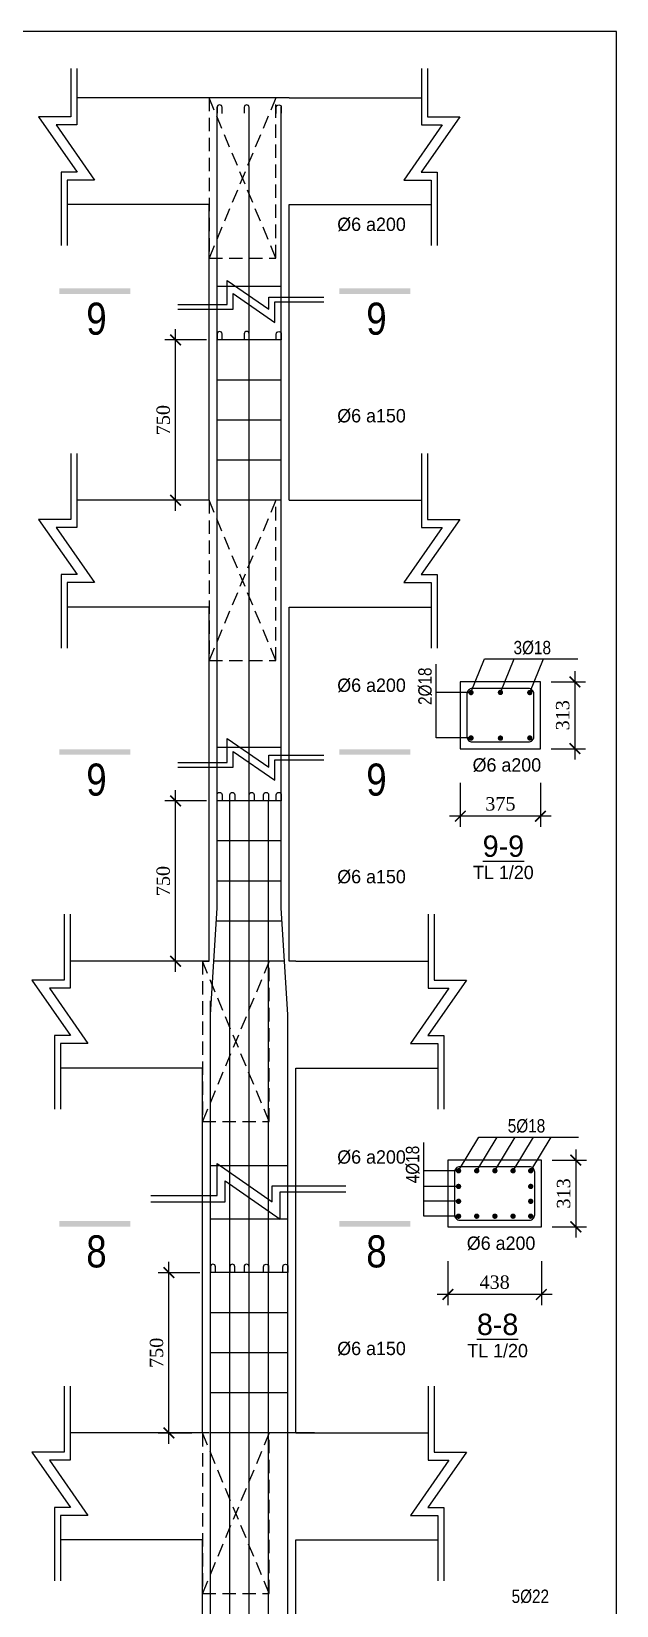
# Model space of a CAD drawing. Extents: x 394 to 12570, y -4198 to 1567.
# Drawn here: x 6942.5 to 7052, y -1353.7 to -1059.2 of the extents above; entities that cross this region are included whole.
import ezdxf

# ---------------------------------------------------------------- set-up
doc = ezdxf.new("R2010")
doc.units = 0
doc.header["$MEASUREMENT"] = 0
doc.linetypes.add('CENTER2', pattern=[1.125, 0.75, -0.125, 0.125, -0.125])
doc.linetypes.add('HIDDEN', pattern=[0.375, 0.25, -0.125])
doc.layers.get('0').update_dxf_attribs({"linetype": 'CONTINUOUS'})
doc.layers.get('DEFPOINTS').update_dxf_attribs({"linetype": 'CONTINUOUS'})
for name, color, linetype in [('cot', 8, 'CONTINUOUS'), ('DAI', 3, 'CONTINUOUS'), ('DUT', 9, 'CENTER2'), ('TEXT', 7, 'CONTINUOUS'), ('THEP', 6, 'CONTINUOUS'), ('TUONG', 7, 'CONTINUOUS')]:
    doc.layers.add(name, color=color, linetype=linetype)
doc.styles.add('DIM-NEW', font='')
doc.styles.add('style1', font='')
doc.styles.add('T1', font='romans.shx')
doc.styles.add('T2', font='')
doc.styles.get('DIM-NEW').set_extended_font_data('VNI-Helve-Condense')
doc.styles.get('style1').set_extended_font_data('VNI-Goudy')
doc.styles.get('T2').set_extended_font_data('VNI-Times')
doc.dimstyles.new('TL25', dxfattribs={"dimtxt": 2.5, "dimasz": 2, "dimexe": 2, "dimexo": 2, "dimgap": 1, "dimtad": 1, "dimdec": 0, "dimlfac": 25, "dimzin": 0, "dimdsep": 46, "dimtxsty": 'T2', "dimblk": 'ARCHTICK', "dimcen": 2.5, "dimdle": 2, "dimclrd": 1, "dimclre": 1, "dimclrt": 2, "dimadec": 0, "dimazin": 0, "dimtfac": 1, "dimtdec": 0, "dimtix": 1, "dimtofl": 0, "dimtmove": 0, "dimatfit": 0, "dimldrblk": 'ARCHTICK', "dimfxl": 1, "dimtolj": 1, "dimtzin": 0, "dimlwd": -1, "dimlwe": -1, "dimarcsym": 0})

# ---------------------------------------------------------------- blocks, each defined once
blk = doc.blocks.new('_ARCHTICK')
at = {"color": 0, "linetype": 'ByBlock', "const_width": 0.15}
blk.add_lwpolyline([(-0.5, -0.5), (0.5, 0.5)], dxfattribs=at)
blk = doc.blocks.new('*D103')
at = {"layer": 'cot', "color": 1, "transparency": 16777216}
for p, q in [((7022.73, -1199.83), (7022.73, -1208.07)), ((7037.73, -1199.83), (7037.73, -1208.07)), ((7039.73, -1206.07), (7020.73, -1206.07))]:
    blk.add_line(p, q, dxfattribs=at)
at = {"layer": 'DEFPOINTS', "color": 0, "transparency": 16777216}
for p in [(7022.73, -1197.83), (7037.73, -1197.83), (7022.73, -1206.07)]:
    blk.add_point(p, dxfattribs=at)
at = {"layer": 'cot', "color": 1, "transparency": 16777216, "xscale": 2, "yscale": 2, "zscale": 2, "rotation": 180}
blk.add_blockref('_ARCHTICK', (7022.73, -1206.07), dxfattribs=at)
at = {"layer": 'cot', "color": 1, "transparency": 16777216, "xscale": 2, "yscale": 2, "zscale": 2}
blk.add_blockref('_ARCHTICK', (7037.73, -1206.07), dxfattribs=at)
at = {"layer": 'cot', "color": 2, "lineweight": -2, "transparency": 16777216, "insert": (7030.23, -1203.77), "char_height": 2.5, "attachment_point": 5, "style": 'T2'}
blk.add_mtext('\\A1;375', dxfattribs=at)
blk = doc.blocks.new('*D102')
at = {"layer": 'cot', "color": 1, "transparency": 16777216}
for p, q in [((7039.73, -1180.93), (7046.17, -1180.93)), ((7044.17, -1178.93), (7044.17, -1195.43)), ((7039.73, -1193.43), (7046.17, -1193.43))]:
    blk.add_line(p, q, dxfattribs=at)
at = {"layer": 'DEFPOINTS', "color": 0, "transparency": 16777216}
for p in [(7037.73, -1180.93), (7037.73, -1193.43), (7044.17, -1193.43)]:
    blk.add_point(p, dxfattribs=at)
at = {"layer": 'cot', "color": 1, "transparency": 16777216, "xscale": 2, "yscale": 2, "zscale": 2}
for p, rotation in [((7044.17, -1180.93), 90), ((7044.17, -1193.43), 270)]:
    blk.add_blockref('_ARCHTICK', p, dxfattribs=dict(at, rotation=rotation))
at = {"layer": 'cot', "color": 2, "lineweight": -2, "transparency": 16777216, "insert": (7041.89, -1187.18), "char_height": 2.5, "attachment_point": 5, "rotation": 90, "style": 'T2'}
blk.add_mtext('\\A1;313', dxfattribs=at)
blk = doc.blocks.new('*D101')
at = {"layer": 'cot', "color": 1, "transparency": 16777216}
for p, q in [((7044.34, -1268.4), (7044.34, -1284.9)), ((7039.9, -1270.4), (7046.34, -1270.4)), ((7039.9, -1282.9), (7046.34, -1282.9))]:
    blk.add_line(p, q, dxfattribs=at)
at = {"layer": 'DEFPOINTS', "color": 0, "transparency": 16777216}
for p in [(7037.9, -1270.4), (7037.9, -1282.9), (7044.34, -1282.9)]:
    blk.add_point(p, dxfattribs=at)
at = {"layer": 'cot', "color": 1, "transparency": 16777216, "xscale": 2, "yscale": 2, "zscale": 2}
for p, rotation in [((7044.34, -1270.4), 90), ((7044.34, -1282.9), 270)]:
    blk.add_blockref('_ARCHTICK', p, dxfattribs=dict(at, rotation=rotation))
at = {"layer": 'cot', "color": 2, "lineweight": -2, "transparency": 16777216, "insert": (7042.06, -1276.65), "char_height": 2.5, "attachment_point": 5, "rotation": 90, "style": 'T2'}
blk.add_mtext('\\A1;313', dxfattribs=at)
blk = doc.blocks.new('*D100')
at = {"layer": 'cot', "color": 1, "transparency": 16777216}
for p, q in [((7020.4, -1289.31), (7020.4, -1297.54)), ((7037.9, -1289.31), (7037.9, -1297.54)), ((7039.9, -1295.54), (7018.4, -1295.54))]:
    blk.add_line(p, q, dxfattribs=at)
at = {"layer": 'DEFPOINTS', "color": 0, "transparency": 16777216}
for p in [(7020.4, -1287.31), (7037.9, -1287.31), (7020.4, -1295.54)]:
    blk.add_point(p, dxfattribs=at)
at = {"layer": 'cot', "color": 1, "transparency": 16777216, "xscale": 2, "yscale": 2, "zscale": 2, "rotation": 180}
blk.add_blockref('_ARCHTICK', (7020.4, -1295.54), dxfattribs=at)
at = {"layer": 'cot', "color": 1, "transparency": 16777216, "xscale": 2, "yscale": 2, "zscale": 2}
blk.add_blockref('_ARCHTICK', (7037.9, -1295.54), dxfattribs=at)
at = {"layer": 'cot', "color": 2, "lineweight": -2, "transparency": 16777216, "insert": (7029.15, -1293.26), "char_height": 2.5, "attachment_point": 5, "style": 'T2'}
blk.add_mtext('\\A1;438', dxfattribs=at)
blk = doc.blocks.new('*D78')
at = {"layer": 'DEFPOINTS', "color": 0, "transparency": 16777216}
for p in [(6968.22, -1291.47), (6975.99, -1291.47), (6974.49, -1321.47)]:
    blk.add_point(p, dxfattribs=at)
at = {"layer": 'TUONG', "color": 1, "transparency": 16777216}
for p, q in [((6968.22, -1323.47), (6968.22, -1289.47)), ((6973.99, -1291.47), (6966.22, -1291.47)), ((6972.49, -1321.47), (6966.22, -1321.47))]:
    blk.add_line(p, q, dxfattribs=at)
at = {"layer": 'TUONG', "color": 1, "transparency": 16777216, "xscale": 2, "yscale": 2, "zscale": 2}
for p, rotation in [((6968.22, -1291.47), 90), ((6968.22, -1321.47), 270)]:
    blk.add_blockref('_ARCHTICK', p, dxfattribs=dict(at, rotation=rotation))
at = {"layer": 'TUONG', "color": 2, "transparency": 16777216, "insert": (6965.92, -1306.47), "char_height": 2.5, "attachment_point": 5, "rotation": 90, "style": 'T2'}
blk.add_mtext('\\A1;750', dxfattribs=at)
blk = doc.blocks.new('*D77')
at = {"layer": 'DEFPOINTS', "color": 0, "transparency": 16777216}
for p in [(6969.47, -1203.2), (6977.24, -1203.2), (6975.74, -1233.2)]:
    blk.add_point(p, dxfattribs=at)
at = {"layer": 'TUONG', "color": 1, "transparency": 16777216}
for p, q in [((6969.47, -1235.2), (6969.47, -1201.2)), ((6975.24, -1203.2), (6967.47, -1203.2)), ((6973.74, -1233.2), (6967.47, -1233.2))]:
    blk.add_line(p, q, dxfattribs=at)
at = {"layer": 'TUONG', "color": 1, "transparency": 16777216, "xscale": 2, "yscale": 2, "zscale": 2}
for p, rotation in [((6969.47, -1203.2), 90), ((6969.47, -1233.2), 270)]:
    blk.add_blockref('_ARCHTICK', p, dxfattribs=dict(at, rotation=rotation))
at = {"layer": 'TUONG', "color": 2, "transparency": 16777216, "insert": (6967.17, -1218.2), "char_height": 2.5, "attachment_point": 5, "rotation": 90, "style": 'T2'}
blk.add_mtext('\\A1;750', dxfattribs=at)
blk = doc.blocks.new('*D76')
at = {"layer": 'DEFPOINTS', "color": 0, "transparency": 16777216}
for p in [(6969.47, -1116.96), (6977.24, -1116.96), (6975.74, -1146.96)]:
    blk.add_point(p, dxfattribs=at)
at = {"layer": 'TUONG', "color": 1, "transparency": 16777216}
for p, q in [((6969.47, -1148.96), (6969.47, -1114.96)), ((6975.24, -1116.96), (6967.47, -1116.96)), ((6973.74, -1146.96), (6967.47, -1146.96))]:
    blk.add_line(p, q, dxfattribs=at)
at = {"layer": 'TUONG', "color": 1, "transparency": 16777216, "xscale": 2, "yscale": 2, "zscale": 2}
for p, rotation in [((6969.47, -1116.96), 90), ((6969.47, -1146.96), 270)]:
    blk.add_blockref('_ARCHTICK', p, dxfattribs=dict(at, rotation=rotation))
at = {"layer": 'TUONG', "color": 2, "transparency": 16777216, "insert": (6967.17, -1131.96), "char_height": 2.5, "attachment_point": 5, "rotation": 90, "style": 'T2'}
blk.add_mtext('\\A1;750', dxfattribs=at)

msp = doc.modelspace()

# ---------------------------------------------------------------- linework, layer by layer
at = {"layer": 'cot', "lineweight": -2, "ltscale": 10}
for p, q in [((7018.226, -1191.431), (7018.226, -1177.638)), ((7024.731, -1182.931), (7027.285, -1176.623)), ((7027.285, -1176.623), (7044.691, -1176.623)), ((7030.241, -1182.902), (7032.795, -1176.594)), ((7035.731, -1182.931), (7038.285, -1176.623)), ((7024.731, -1182.931), (7018.226, -1182.931)), ((7024.731, -1191.431), (7018.226, -1191.431)), ((7022.402, -1272.404), (7026.206, -1266.096)), ((7025.802, -1272.404), (7029.606, -1266.096)), ((7026.206, -1266.096), (7044.862, -1266.096)), ((7029.201, -1272.404), (7033.006, -1266.096)), ((7032.601, -1272.404), (7036.405, -1266.096)), ((7035.902, -1272.404), (7039.706, -1266.096)), ((7015.898, -1280.904), (7015.898, -1267.112)), ((7022.402, -1272.404), (7015.898, -1272.404)), ((7022.402, -1275.336), (7015.898, -1275.336)), ((7022.402, -1278.12), (7015.898, -1278.12)), ((7022.402, -1280.904), (7015.898, -1280.904))]:
    msp.add_line(p, q, dxfattribs=at)
at = {"layer": 'DAI'}
for p, q in [((6989.235, -1106.961), (6977.235, -1106.961)), ((6989.235, -1116.961), (6977.235, -1116.961)), ((6989.235, -1124.461), (6977.235, -1124.461)), ((6989.235, -1131.961), (6977.235, -1131.961)), ((6989.235, -1139.461), (6977.235, -1139.461)), ((6989.235, -1146.961), (6977.235, -1146.961)), ((6989.235, -1193.199), (6977.235, -1193.199)), ((6989.235, -1203.199), (6977.235, -1203.199)), ((6989.235, -1210.699), (6977.235, -1210.699)), ((6989.235, -1218.199), (6977.235, -1218.199)), ((6989.392, -1225.699), (6977.079, -1225.699)), ((6989.86, -1233.199), (6976.61, -1233.199)), ((6990.485, -1271.467), (6975.985, -1271.467)), ((6990.485, -1281.467), (6975.985, -1281.467)), ((6990.485, -1291.467), (6975.985, -1291.467)), ((6990.485, -1298.967), (6975.985, -1298.967)), ((6990.485, -1306.467), (6975.985, -1306.467)), ((6990.485, -1313.967), (6975.985, -1313.967)), ((6995.485, -1321.467), (6975.985, -1321.467))]:
    msp.add_line(p, q, dxfattribs=at)
for points in [[(7035.481, -1192.181, 0.4142136), (7036.481, -1191.181), (7036.481, -1183.181, 0.4142136), (7035.481, -1182.181), (7024.981, -1182.181, 0.4142136), (7023.981, -1183.181), (7023.981, -1191.181, 0.4142136), (7024.981, -1192.181)], [(7035.652, -1281.654, 0.4142136), (7036.652, -1280.654), (7036.652, -1272.654, 0.4142136), (7035.652, -1271.654), (7022.652, -1271.654, 0.4142136), (7021.652, -1272.654), (7021.652, -1280.654, 0.4142136), (7022.652, -1281.654)]]:
    msp.add_lwpolyline(points, format="xyb", close=True, dxfattribs=at)
at = {"layer": 'DUT', "linetype": 'HIDDEN', "ltscale": 10}
for p, q in [((6988.235, -1071.638), (6975.735, -1101.638)), ((6988.235, -1101.638), (6975.735, -1071.638)), ((6988.235, -1146.961), (6975.735, -1176.961)), ((6988.235, -1176.961), (6975.735, -1146.961)), ((6986.985, -1233.199), (6974.485, -1263.199)), ((6986.985, -1263.199), (6974.485, -1233.199)), ((6986.985, -1321.467), (6974.485, -1351.467)), ((6986.985, -1351.467), (6974.485, -1321.467))]:
    msp.add_line(p, q, dxfattribs=at)
for points in [[(6975.735, -1101.638), (6988.235, -1101.638), (6988.235, -1071.638), (6975.735, -1071.638)], [(6974.485, -1263.199), (6986.985, -1263.199), (6986.985, -1233.199), (6974.485, -1233.199)]]:
    msp.add_lwpolyline(points, close=True, dxfattribs=at)
for points in [[(6975.735, -1146.961), (6975.735, -1176.961), (6988.235, -1176.961), (6988.235, -1146.961)], [(6974.485, -1321.467), (6974.485, -1351.467), (6986.985, -1351.467), (6986.985, -1321.467), (6974.485, -1321.467)]]:
    msp.add_lwpolyline(points, dxfattribs=at)
at = {"layer": 'TEXT', "ltscale": 10}
for points in [[(6961.021, -1108.339), (6961.021, -1107.289), (6947.717, -1108.339), (6947.717, -1107.289)], [(7013.395, -1108.339), (7013.395, -1107.289), (7000.09, -1108.339), (7000.09, -1107.289)], [(6961.021, -1194.578), (6961.021, -1193.528), (6947.717, -1194.578), (6947.717, -1193.528)], [(7013.395, -1194.578), (7013.395, -1193.528), (7000.09, -1194.578), (7000.09, -1193.528)], [(6961.021, -1282.846), (6961.021, -1281.796), (6947.717, -1282.846), (6947.717, -1281.796)], [(7013.395, -1282.846), (7013.395, -1281.796), (7000.09, -1282.846), (7000.09, -1281.796)]]:
    msp.add_trace(points, dxfattribs=at)
at = {"layer": 'THEP', "ltscale": 10}
for p, q in [((6983.218, -1531.44), (6983.235, -1074.565)), ((6979.618, -1367.122), (6979.618, -1202.969)), ((6986.86, -1367.352), (6986.86, -1203.199)), ((6975.985, -1243.199), (6977.235, -1223.199)), ((6990.485, -1243.199), (6989.235, -1223.199)), ((6975.985, -1397.352), (6975.985, -1240.612))]:
    msp.add_line(p, q, dxfattribs=at)
for points in [[(6978.173, -1074.565), (6978.173, -1073.437, 1), (6977.235, -1073.437), (6977.235, -1074.554)], [(6983.235, -1074.565), (6983.235, -1073.437, 1), (6982.298, -1073.437), (6982.298, -1074.554)], [(6988.298, -1074.565), (6988.298, -1073.437, -1), (6989.235, -1073.437), (6989.235, -1074.554)], [(6978.173, -1116.971), (6978.173, -1115.844, 1), (6977.235, -1115.844), (6977.235, -1116.961)], [(6983.233, -1116.961), (6983.233, -1115.833, 1), (6982.295, -1115.833), (6982.295, -1116.95)], [(6988.298, -1116.971), (6988.298, -1115.844, -1), (6989.235, -1115.844), (6989.235, -1116.961)], [(6977.235, -1203.199), (6977.235, -1202.072, -1), (6978.173, -1202.072), (6978.173, -1203.188)], [(6979.618, -1203.199), (6979.618, -1202.072, -1), (6980.555, -1202.072), (6980.555, -1203.188)], [(6983.235, -1203.199), (6983.235, -1202.072, -1), (6984.173, -1202.072), (6984.173, -1203.188)], [(6985.923, -1203.209), (6985.923, -1202.082, -1), (6986.86, -1202.082), (6986.86, -1203.199)], [(6988.298, -1203.209), (6988.298, -1202.082, -1), (6989.235, -1202.082), (6989.235, -1203.199)], [(6976.923, -1291.478), (6976.923, -1290.35, 1), (6975.985, -1290.35), (6975.985, -1291.467)], [(6980.555, -1291.478), (6980.555, -1290.35, 1), (6979.618, -1290.35), (6979.618, -1291.467)], [(6983.227, -1291.478), (6983.227, -1290.35, 1), (6982.29, -1290.35), (6982.29, -1291.467)], [(6985.923, -1291.478), (6985.923, -1290.35, -1), (6986.86, -1290.35), (6986.86, -1291.467)], [(6989.548, -1291.478), (6989.548, -1290.35, -1), (6990.485, -1290.35), (6990.485, -1291.467)]]:
    msp.add_lwpolyline(points, format="xyb", dxfattribs=at)
for points in [[(6977.235, -1223.199), (6977.235, -1073.437)], [(6989.235, -1223.199), (6989.235, -1073.437)], [(6990.485, -1397.352), (6990.485, -1243.199)]]:
    msp.add_lwpolyline(points, dxfattribs=at)
at = {"layer": 'THEP', "const_width": 0.5}
for points in [[(7024.731, -1182.681, -1), (7024.731, -1183.181, -1)], [(7030.241, -1182.652, 1), (7030.241, -1183.152, 1)], [(7035.731, -1182.681, 1), (7035.731, -1183.181, 1)], [(7024.731, -1191.681, 1), (7024.731, -1191.181, 1)], [(7030.241, -1191.71, -1), (7030.241, -1191.21, -1)], [(7035.731, -1191.681, -1), (7035.731, -1191.181, -1)], [(7022.402, -1272.154, -1), (7022.402, -1272.654, -1)], [(7025.802, -1272.154, -1), (7025.802, -1272.654, -1)], [(7029.201, -1272.154, -1), (7029.201, -1272.654, -1)], [(7032.601, -1272.154, -1), (7032.601, -1272.654, -1)], [(7035.902, -1272.154, 1), (7035.902, -1272.654, 1)], [(7022.402, -1275.586, 1), (7022.402, -1275.086, 1)], [(7035.902, -1275.586, -1), (7035.902, -1275.086, -1)], [(7022.402, -1278.37, 1), (7022.402, -1277.87, 1)], [(7035.902, -1278.37, -1), (7035.902, -1277.87, -1)], [(7022.402, -1281.154, 1), (7022.402, -1280.654, 1)], [(7025.802, -1281.154, 1), (7025.802, -1280.654, 1)], [(7029.201, -1281.154, 1), (7029.201, -1280.654, 1)], [(7032.601, -1281.154, 1), (7032.601, -1280.654, 1)], [(7035.902, -1281.154, -1), (7035.902, -1280.654, -1)]]:
    msp.add_lwpolyline(points, format="xyb", close=True, dxfattribs=at)
at = {"layer": 'TUONG'}
for p, q in [((6975.735, -1071.638), (6951.028, -1071.638)), ((6990.735, -1071.638), (6975.735, -1071.638)), ((6990.735, -1071.638), (7015.443, -1071.638)), ((6975.735, -1091.638), (6949.187, -1091.638)), ((6975.735, -1146.961), (6975.735, -1091.638)), ((6990.735, -1091.638), (7017.284, -1091.638)), ((6990.735, -1146.961), (6990.735, -1091.638)), ((6975.735, -1146.961), (6951.028, -1146.961)), ((6990.735, -1146.961), (7015.443, -1146.961)), ((6975.735, -1166.961), (6949.187, -1166.961)), ((6975.735, -1233.199), (6975.735, -1166.961)), ((6990.735, -1233.199), (6990.735, -1166.961)), ((6990.735, -1166.961), (7017.284, -1166.961)), ((6974.485, -1233.199), (6949.778, -1233.199)), ((6974.485, -1233.199), (6975.735, -1233.199)), ((6991.985, -1233.199), (6990.735, -1233.199)), ((6991.985, -1233.199), (7016.693, -1233.199)), ((6974.485, -1253.199), (6947.937, -1253.199)), ((6974.485, -1321.467), (6974.485, -1253.199)), ((6991.985, -1253.199), (7018.534, -1253.199)), ((6991.985, -1321.467), (6991.985, -1253.199)), ((6974.485, -1321.467), (6949.778, -1321.467)), ((6991.985, -1321.467), (7016.693, -1321.467)), ((6974.485, -1341.467), (6947.937, -1341.467)), ((6974.485, -1407.352), (6974.485, -1341.467)), ((6991.985, -1407.352), (6991.985, -1341.467)), ((6991.985, -1341.467), (7018.534, -1341.467))]:
    msp.add_line(p, q, dxfattribs=at)
msp.add_lwpolyline([(7051.951, -1059.246), (6754.951, -1059.246), (6754.951, -1537.745), (7051.951, -1537.745)], close=True, dxfattribs=at)
for points in [[(6949.881, -1066.175), (6949.881, -1075.211), (6943.858, -1075.211), (6951.065, -1085.546), (6948.04, -1085.546), (6948.04, -1099.3)], [(6951.028, -1066.175), (6951.028, -1076.711), (6947.113, -1076.711), (6954.32, -1087.046), (6949.187, -1087.046), (6949.187, -1099.3)], [(7015.443, -1066.175), (7015.443, -1076.711), (7019.358, -1076.711), (7012.151, -1087.046), (7017.284, -1087.046), (7017.284, -1099.3)], [(7016.589, -1066.175), (7016.589, -1075.211), (7022.613, -1075.211), (7015.406, -1085.546), (7018.431, -1085.546), (7018.431, -1099.3)], [(6969.874, -1110.336), (6979.139, -1110.336), (6979.139, -1105.819), (6986.891, -1111.224), (6986.891, -1108.955), (6997.206, -1108.955)], [(6969.874, -1111.196), (6980.264, -1111.196), (6980.264, -1108.26), (6988.016, -1113.665), (6988.016, -1109.815), (6997.206, -1109.815)], [(6949.881, -1138.179), (6949.881, -1150.533), (6943.858, -1150.533), (6951.065, -1160.869), (6948.04, -1160.869), (6948.04, -1174.622)], [(6951.028, -1138.179), (6951.028, -1152.033), (6947.113, -1152.033), (6954.32, -1162.369), (6949.187, -1162.369), (6949.187, -1174.622)], [(7015.443, -1138.179), (7015.443, -1152.033), (7019.358, -1152.033), (7012.151, -1162.369), (7017.284, -1162.369), (7017.284, -1174.622)], [(7016.589, -1138.179), (7016.589, -1150.533), (7022.613, -1150.533), (7015.406, -1160.869), (7018.431, -1160.869), (7018.431, -1174.622)], [(7037.731, -1180.931), (7037.731, -1180.931), (7022.731, -1180.931), (7022.731, -1193.431), (7037.731, -1193.431), (7037.731, -1193.431)], [(7037.731, -1193.431), (7037.731, -1180.931)], [(6969.874, -1196.015), (6979.139, -1196.015), (6979.139, -1191.497), (6986.891, -1196.903), (6986.891, -1194.634), (6997.206, -1194.634)], [(6969.874, -1196.875), (6980.264, -1196.875), (6980.264, -1193.938), (6988.016, -1199.344), (6988.016, -1195.494), (6997.206, -1195.494)], [(6948.631, -1224.417), (6948.631, -1236.771), (6942.608, -1236.771), (6949.815, -1247.107), (6946.79, -1247.107), (6946.79, -1260.86)], [(6949.778, -1224.417), (6949.778, -1238.271), (6945.863, -1238.271), (6953.07, -1248.607), (6947.937, -1248.607), (6947.937, -1260.86)], [(7016.693, -1224.417), (7016.693, -1238.271), (7020.608, -1238.271), (7013.401, -1248.607), (7018.534, -1248.607), (7018.534, -1260.86)], [(7017.839, -1224.417), (7017.839, -1236.771), (7023.863, -1236.771), (7016.656, -1247.107), (7019.681, -1247.107), (7019.681, -1260.86)], [(6964.872, -1277.042), (6977.226, -1277.042), (6977.226, -1271.019), (6987.562, -1278.226), (6987.562, -1275.201), (7001.315, -1275.201)], [(7037.902, -1270.404), (7037.902, -1270.404), (7020.402, -1270.404), (7020.402, -1282.904), (7037.902, -1282.904), (7037.902, -1282.904)], [(7037.902, -1282.904), (7037.902, -1270.404)], [(6964.872, -1278.189), (6978.726, -1278.189), (6978.726, -1274.273), (6989.062, -1281.481), (6989.062, -1276.347), (7001.315, -1276.347)], [(6948.631, -1312.686), (6948.631, -1325.04), (6942.608, -1325.04), (6949.815, -1335.375), (6946.79, -1335.375), (6946.79, -1349.128)], [(6949.778, -1312.686), (6949.778, -1326.54), (6945.863, -1326.54), (6953.07, -1336.875), (6947.937, -1336.875), (6947.937, -1349.128)], [(7016.693, -1312.686), (7016.693, -1326.54), (7020.608, -1326.54), (7013.401, -1336.875), (7018.534, -1336.875), (7018.534, -1349.128)], [(7017.839, -1312.686), (7017.839, -1325.04), (7023.863, -1325.04), (7016.656, -1335.375), (7019.681, -1335.375), (7019.681, -1349.128)]]:
    msp.add_lwpolyline(points, dxfattribs=at)

# ---------------------------------------------------------------- texts
at = {"layer": 'TEXT', "ltscale": 10}
for s, height, style, p in [('%%2546 a200', 2.5, 'style1', (6999.713, -1096.57)), ('9', 6, 'DIM-NEW', (6952.764, -1115.978)), ('9', 6, 'DIM-NEW', (7005.138, -1115.978)), ('%%2546 a150', 2.5, 'style1', (6999.713, -1132.384)), ('%%2546 a200', 2.5, 'style1', (6999.713, -1182.808)), ('%%2546 a200', 2.5, 'style1', (7025.028, -1197.73)), ('9', 6, 'DIM-NEW', (6952.764, -1202.217)), ('9', 6, 'DIM-NEW', (7005.138, -1202.217)), ('%%2546 a150', 2.5, 'style1', (6999.713, -1218.622)), ('%%2546 a200', 2.5, 'style1', (6999.713, -1271.076)), ('8', 6, 'DIM-NEW', (6952.764, -1290.485)), ('8', 6, 'DIM-NEW', (7005.138, -1290.485)), ('%%2546 a200', 2.5, 'style1', (7023.948, -1287.203)), ('%%2546 a150', 2.5, 'style1', (6999.713, -1306.891))]:
    msp.add_text(s, height=height, dxfattribs=dict(at, style=style)).set_placement(p)
at = {"layer": 'TEXT', "style": 'DIM-NEW'}
for s, p in [('3%%25418', (7032.689, -1175.768)), ('5%%25418', (7031.61, -1265.241)), ('5%%25422', (7032.325, -1353.271))]:
    e = msp.add_text(s, height=2.5, dxfattribs=at)
    e.set_placement(p)
    e.dxf.unprotected_set("ltscale", 0)
for s, p in [('2%%25418', (7017.371, -1185.256)), ('4%%25418', (7015.043, -1274.73))]:
    e = msp.add_text(s, height=2.5, rotation=90, dxfattribs=at)
    e.set_placement(p)
    e.dxf.unprotected_set("ltscale", 0)
at = {"layer": 'TEXT', "char_height": 4, "width": 20.53333, "attachment_point": 5, "line_spacing_factor": 0.85, "style": 'T1'}
for s, insert in [('{\\fVNI-Aptima|b0|i0|c0|p2;\\L9-9\\P\\H0.625x;\\lTL 1/20}', (7030.79, -1213.768)), ('{\\fVNI-Aptima|b0|i0|c0|p2;\\L8-8\\P\\H0.625x;\\lTL 1/20}', (7029.711, -1303.242))]:
    msp.add_mtext(s, dxfattribs=dict(at, insert=insert))

# ---------------------------------------------------------------- dimensions: what is measured, and where the dimension line sits
at = {"layer": 'cot', "lineweight": -2, "ltscale": 10}
for base, p1, p2, picture, middle in [((7044.165999523, -1193.430904502), (7037.730696461, -1180.930904502), (7037.730696461, -1193.430904502), '*D102', (7041.886325932, -1187.180904502)), ((7044.33728487, -1282.90439397), (7037.901981808, -1270.40439397), (7037.901981808, -1282.90439397), '*D101', (7042.057611279, -1276.65439397))]:
    dim = msp.add_linear_dim(base=base, p1=p1, p2=p2, angle=90, dimstyle='TL25', dxfattribs=at)
    dim.commit()
    dim.dimension.update_dxf_attribs({"geometry": picture, "text_midpoint": middle})
for base, p1, p2, picture, middle in [((7022.731, -1206.068), (7037.731, -1197.835), (7022.731, -1197.835), '*D103', (7030.231, -1203.768)), ((7020.401981808, -1295.541596622), (7037.901981808, -1287.308076288), (7020.401981808, -1287.308076288), '*D100', (7029.151981808, -1293.261923032))]:
    dim = msp.add_linear_dim(base=base, p1=p1, p2=p2, dimstyle='TL25', dxfattribs=at)
    dim.commit()
    dim.dimension.update_dxf_attribs({"geometry": picture, "text_midpoint": middle})
at = {"layer": 'TUONG'}
for base, p1, p2, picture, middle in [((6969.474, -1116.961), (6975.735, -1146.961), (6977.235, -1116.961), '*D76', (6967.174, -1131.961)), ((6969.474, -1203.199), (6975.735, -1233.199), (6977.235, -1203.199), '*D77', (6967.174, -1218.199)), ((6968.224, -1291.467), (6974.485, -1321.467), (6975.985, -1291.467), '*D78', (6965.924, -1306.467))]:
    dim = msp.add_linear_dim(base=base, p1=p1, p2=p2, angle=90, dimstyle='TL25', dxfattribs=at)
    dim.commit()
    dim.dimension.update_dxf_attribs({"geometry": picture, "text_midpoint": middle})

doc.saveas('drawing.dxf')
